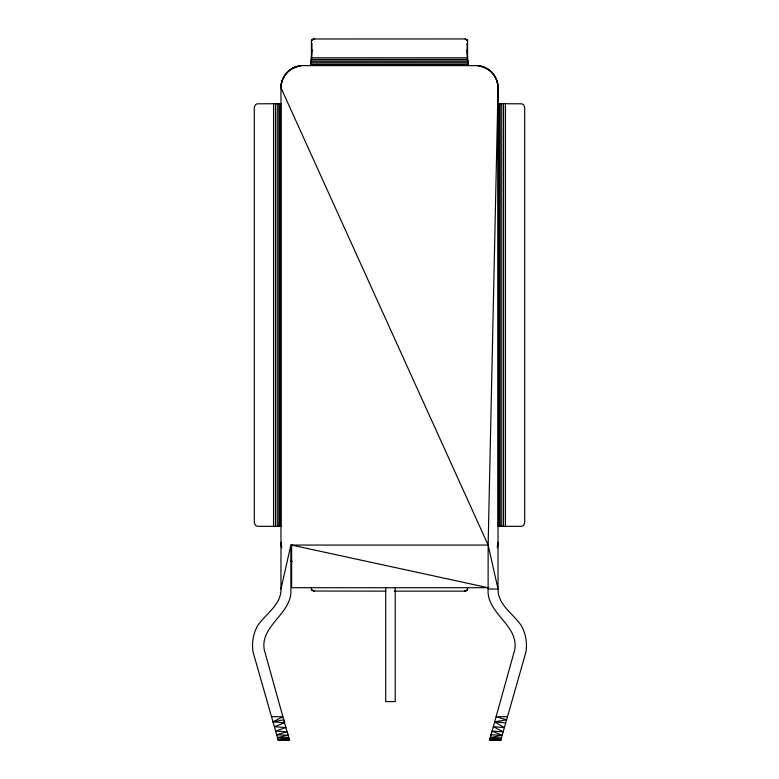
<?xml version="1.0" encoding="UTF-8"?>
<svg xmlns="http://www.w3.org/2000/svg" width="779" height="779" viewBox="0 0 779 779"><rect width="100%" height="100%" fill="white"/><g stroke="black" fill="none" stroke-linecap="round" stroke-linejoin="round"><path stroke-width="1.17" d="M311.522 60.226L311.434 40.352L313.859 38.979L464.664 38.95L467.566 40.352L467.575 57.812L468.374 65.611L467.945 60.966L311.055 60.966L310.626 65.611L311.951 49.739M489.767 739.505L489.621 740.05L500.819 740.05L500.975 739.505L489.806 739.368L514.734 649.774C519.145 625.021 486.203 613.677 488.131 589.031L488.131 545.066L498.034 87.793C498.073 80.033 493.711 72.466 486.992 68.581C492.046 71.629 495.892 76.615 497.353 82.35M311.649 60.1L311.98 43.312M497.878 85.164C496.651 74.901 487.683 66.118 477.284 65.611L301.716 65.611C290.392 66.127 280.742 76.459 280.966 87.793L280.966 589.031C281.355 604.981 265.308 613.949 257.508 625.926C253.156 633.94 251.607 643.152 253.087 652.14L278.181 740.05L289.379 740.05L264.266 649.774C259.855 625.021 292.797 613.677 290.869 589.031L290.869 545.066L488.131 545.066L498.034 589.031C497.645 604.981 513.692 613.949 521.492 625.926C525.844 633.94 527.393 643.152 525.913 652.14L500.868 739.884L489.621 740.05M467.809 63.303L467.945 60.966M497.353 547.754L498.034 542.301L497.44 545.884M467.371 60.187L467.02 43.312M292.008 68.581C285.241 72.496 281.122 80.033 280.966 87.793L488.131 545.066M281.122 85.164L281.657 82.282M280.966 589.031L290.869 545.066M497.362 547.199L497.878 544.94M490.955 735.259L491.919 731.763M500.819 740.05L489.67 739.875L490.225 737.879M281.647 82.35C283.186 76.284 287.47 71.132 292.885 68.094M311.434 40.352L314.336 38.95L312.632 39.359M394.349 591.144L464.664 591.144L467.566 589.742L467.566 587.415M467.566 589.742L464.664 591.144L465.92 590.94M466.884 590.404L465.618 591.027M312.116 39.69L312.846 39.262M272.981 721.831L283.751 719.806L284.598 722.854L272.981 721.831L282.884 716.709L271.52 716.709M284.598 722.854L274.374 726.7L285.912 727.567L275.62 731.091L287.081 731.763L288.045 735.259L277.48 737.577L288.775 737.879L289.34 739.884L278.181 740.05L289.233 739.505L277.986 739.368L288.775 737.879M294.686 67.257L297.062 66.419M313.382 39.077L313.577 39.028M287.081 731.763L276.672 734.772L288.045 735.259M299.448 65.884L291.239 69.049L296.263 66.673L301.716 65.611M507.48 716.709L496.116 716.709L506.593 719.825L494.684 721.831L504.373 727.586L493.331 726.7L503.176 731.783L492.114 731.091L502.182 735.269L490.303 737.577L501.442 737.879L489.806 739.368M489.67 739.875L500.975 739.505M311.425 57.812L467.575 57.812L467.04 49.739M311.327 59.438L467.673 59.438M310.626 62.281L468.374 62.291M310.626 63.946L468.374 63.946M310.626 65.085L468.374 65.085M281.287 103.695L257.051 103.821L255.395 104.775L254.305 107.395L254.305 522.699L255.395 525.319L257.051 526.283L281.287 526.409M497.713 103.695L521.949 103.821L523.605 104.775L524.695 107.395L524.695 522.699L523.605 525.319L521.949 526.283L497.713 526.409M488.891 587.717L291.628 587.717L291.628 545.066L488.131 587.717M488.131 589.031L498.034 589.031L498.034 87.793L497.343 82.282M385.858 591.144L313.382 591.027M278.132 739.875L289.379 740.05M282.553 739.651L289.34 739.884M494.207 739.651L500.868 739.884M491.082 734.772L502.182 735.269M494.684 721.831L505.717 722.883M477.284 65.611L482.737 66.673L487.761 69.049L479.65 65.894M465.141 38.979L467.566 40.352M313.859 591.115L311.434 589.742L311.434 587.415M482.143 66.488L484.616 67.383M465.56 39.057L467.03 39.807M312.116 590.404L314.336 591.144L311.434 589.742M291.122 560.968L292.008 561.513L290.382 560.364M281.56 545.884L280.966 542.301L281.638 547.199M281.122 544.94L281.647 547.754M311.055 60.966L311.22 63.255M505.444 103.695L505.444 526.409M503.526 103.695L503.526 526.409M501.744 103.695L501.744 526.409M500.206 103.695L500.206 526.409M499.027 103.695L499.027 526.409M498.287 103.695L498.287 526.409M395.216 587.717L395.216 701.587L385.693 701.587L385.693 587.717M280.713 103.695L280.713 526.409M279.973 103.695L279.973 526.409M278.794 103.695L278.794 526.409M277.256 103.695L277.256 526.409M275.474 103.695L275.474 526.409M273.556 103.695L273.556 526.409M291.628 561.289L290.869 560.802L291.628 561.289"/></g></svg>
